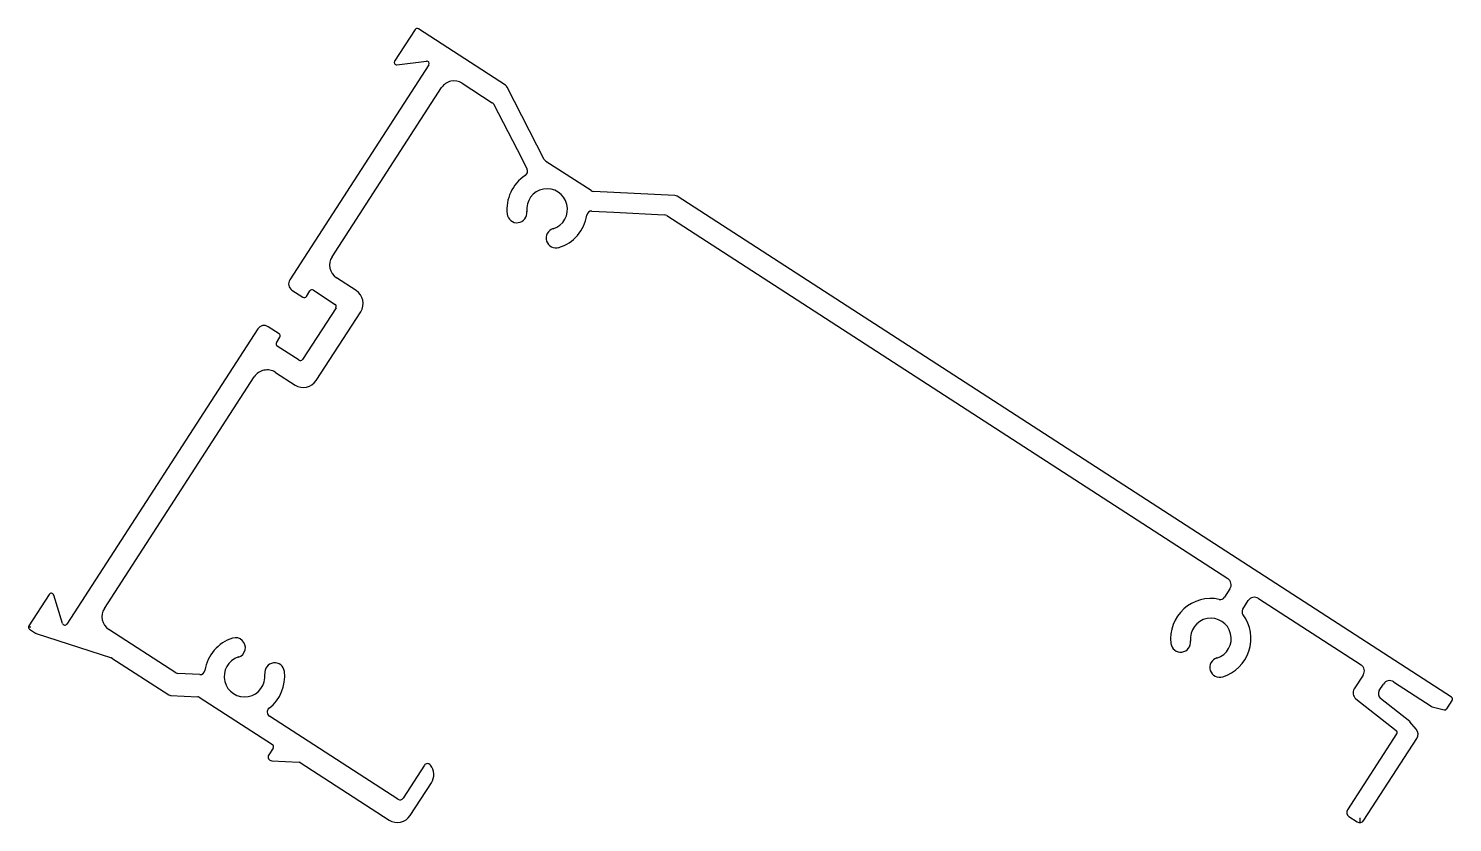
# Model space of a CAD drawing. Extents: x -73 to 73, y 54 to 136.
import ezdxf

# ---------------------------------------------------------------- set-up
doc = ezdxf.new("R2010")
doc.units = 0
doc.layers.get('0').update_dxf_attribs({"linetype": 'CONTINUOUS'})
doc.layers.add('DIM', color=1, linetype='CONTINUOUS')

msp = doc.modelspace()

# ---------------------------------------------------------------- linework, layer by layer
for p, q in [((-33.48, 135.49), (-35.58, 132.24)), ((-24.17, 129.76), (-33.13, 135.56)), ((-32.06, 131.85), (-46.37, 109.74)), ((-35.34, 131.85), (-32.31, 132.23)), ((-42.02, 112.11), (-30.75, 129.52)), ((-28.64, 129.97), (-25.53, 127.96)), ((-20.19, 122.12), (-23.99, 129.56)), ((-25.36, 127.77), (-22.99, 123.14)), ((-22.99, 123.14), (-21.96, 121.13)), ((-15.36, 118.91), (-20.01, 121.92)), ((-6.76, 118.41), (-15.11, 118.83)), ((73.13, 66.78), (-6.51, 118.33)), ((-15.29, 116.81), (-13.03, 116.69)), ((-13.03, 116.69), (-7.84, 116.43)), ((-7.59, 116.35), (50.12, 78.99)), ((-39.53, 108.63), (-41.55, 109.93)), ((-46.14, 108.68), (-45.01, 107.95)), ((-44.66, 108.03), (-44.29, 108.59)), ((-43.94, 108.67), (-41.69, 107.21)), ((-41.61, 106.86), (-45.06, 101.53)), ((-43.65, 99.37), (-39.06, 106.45)), ((-49.64, 104.69), (-69.3, 74.31)), ((-47.45, 104.18), (-48.58, 104.91)), ((-47.74, 103.26), (-47.38, 103.83)), ((-45.41, 101.45), (-47.67, 102.91)), ((-65.44, 75.92), (-50.02, 99.74)), ((-47.84, 100.21), (-45.82, 98.9)), ((50.35, 77.94), (49.78, 77.07)), ((-71.11, 77.36), (-73.21, 74.12)), ((-69.75, 74.37), (-70.65, 77.29)), ((51.67, 75.85), (52.24, 76.72)), ((53.29, 76.94), (63.84, 70.12)), ((-72.99, 73.98), (-73.25, 73.98)), ((-73.13, 73.77), (-72.53, 73.38)), ((-72.47, 73.35), (-64.72, 70.84)), ((-58.08, 69.28), (-64.98, 73.74)), ((-64.66, 70.81), (-58.81, 67.03)), ((-55.63, 69.11), (-57.89, 69.22)), ((64.06, 69.06), (63.14, 67.64)), ((65.71, 67.46), (66.14, 68.13)), ((67.19, 68.35), (71.06, 65.85)), ((-58.62, 66.97), (-55.82, 66.83)), ((-55.7, 66.79), (-48.15, 61.9)), ((63.3, 66.62), (67.44, 63.34)), ((68.84, 64.28), (65.84, 66.66)), ((72.66, 65.59), (73.21, 66.43)), ((-35.24, 56.27), (-48.46, 64.82)), ((71.29, 65.75), (72.39, 65.48)), ((67.5, 63), (62.44, 55.19)), ((69.52, 63.48), (68.87, 64.24)), ((-48.08, 61.55), (-48.53, 60.85)), ((64.12, 54.11), (69.57, 62.53)), ((-48.22, 60.23), (-45.41, 60.09)), ((-45.29, 60.05), (-36.15, 54.13)), ((-32.52, 59.77), (-34.71, 56.38)), ((-33.97, 54.6), (-31.8, 57.95)), ((62.59, 54.5), (63.43, 53.96))]:
    msp.add_line(p, q)
for centre, radius, start, end in [((-33.27, 135.35), 0.254, 57.0865, 147.0865), ((-35.37, 132.11), 0.254, 147.0865, 277.0864), ((-32.27, 131.98), 0.254, 328.5941, 97.0735), ((-29.47, 128.69), 1.52, 57.0865, 147.0866), ((-24.45, 129.33), 0.508, 27.0865, 57.0865), ((-25.81, 127.53), 0.508, 27.0865, 57.0865), ((-19.73, 122.35), 0.508, 207.0865, 237.0865), ((-19.9, 117), 4.13, 122.8819, 186.9306), ((-22.41, 120.89), 0.508, 302.8819, 27.0865), ((-19.9, 117), 2.1, 287.2425, 186.9306), ((-15.09, 119.34), 0.508, 237.0865, 267.0865), ((-6.78, 117.9), 0.508, 57.0865, 87.0865), ((-22.99, 116.63), 1.02, 186.9306, 6.9306), ((-19.9, 117), 4.13, 287.2425, 351.2911), ((-15.31, 116.3), 0.508, 87.0865, 171.2911), ((-7.87, 115.92), 0.508, 57.0865, 87.0865), ((-18.97, 114.03), 1.02, 107.2425, 287.2425), ((-40.7, 111.26), 1.57, 147.0866, 237.0865), ((-45.73, 109.32), 0.762, 147.0865, 237.0865), ((-44.08, 108.46), 0.254, 57.0865, 147.0865), ((-40.39, 107.3), 1.57, 327.0865, 57.0865), ((-44.87, 108.17), 0.254, 237.0865, 327.0865), ((-41.83, 107), 0.254, 327.0865, 57.0865), ((-49, 104.27), 0.762, 57.0865, 147.0865), ((-47.59, 103.97), 0.254, 327.0865, 57.0865), ((-47.53, 103.12), 0.254, 147.0865, 237.0865), ((-45.28, 101.67), 0.254, 237.0865, 327.0865), ((-48.7, 98.89), 1.57, 57.0865, 147.0866), ((-44.97, 100.22), 1.57, 237.0865, 327.0865), ((49.71, 78.35), 0.762, 327.0865, 57.0865), ((-70.9, 77.22), 0.254, 17.0865, 147.0865), ((48.38, 72.81), 4.13, 77.7821, 186.9306), ((49.36, 77.34), 0.508, 257.7821, 327.0865), ((52.88, 76.3), 0.762, 57.0865, 147.0865), ((-64.12, 75.07), 1.57, 147.0866, 237.0865), ((48.38, 72.81), 2.1, 287.2425, 186.9306), ((48.38, 72.81), 4.13, 287.2425, 36.5283), ((52.1, 75.57), 0.508, 147.0865, 216.5283), ((-72.99, 73.98), 0.254, 147.0865, 237.0865), ((-72.39, 73.59), 0.254, 237.0865, 252.0865), ((-69.51, 74.45), 0.254, 197.0865, 327.0865), ((-51.02, 68.91), 4.13, 107.2425, 171.2911), ((-51.95, 71.88), 1.02, 287.2425, 107.2425), ((45.29, 72.44), 1.02, 186.9306, 6.9306), ((-64.79, 70.6), 0.254, 57.0865, 72.0865), ((-51.02, 68.91), 2.1, 107.2425, 6.9306), ((49.3, 69.84), 1.02, 107.2425, 287.2425), ((-57.88, 69.6), 0.381, 237.0865, 267.0865), ((-55.61, 69.61), 0.508, 267.0865, 351.2911), ((-47.93, 69.29), 1.02, 6.9306, 186.9306), ((-51.02, 68.91), 4.13, 307.8255, 6.9306), ((63.42, 69.48), 0.762, 327.0865, 57.0865), ((63.78, 67.22), 0.762, 147.0865, 231.5865), ((66.22, 67.13), 0.61, 147.0865, 231.5865), ((66.78, 67.72), 0.762, 57.0865, 147.0865), ((-58.6, 67.35), 0.381, 237.0865, 267.0865), ((-55.83, 66.57), 0.254, 57.0865, 87.0865), ((72.99, 66.57), 0.254, 327.0865, 57.0865), ((-48.18, 65.25), 0.508, 127.8255, 237.0865), ((71.47, 66.49), 0.762, 237.0865, 256.0865), ((72.45, 65.73), 0.254, 256.0865, 327.0865), ((67.29, 63.14), 0.254, 327.0865, 51.5865), ((68.68, 64.08), 0.254, 40.0865, 51.5865), ((68.9, 62.97), 0.8, 327.0865, 40.0865), ((-48.29, 61.69), 0.254, 327.0865, 57.0865), ((-48.2, 60.63), 0.4, 147.0865, 267.0865), ((-45.42, 59.83), 0.254, 57.0865, 87.0865), ((-32.2, 59.56), 0.381, 39.1169, 147.0865), ((-33.12, 58.81), 1.57, 327.0865, 39.1169), ((-35.03, 56.59), 0.381, 237.0865, 327.0865), ((-35.29, 55.45), 1.57, 237.0865, 327.0865), ((62.86, 54.92), 0.5, 147.0865, 237.0865), ((63.7, 54.38), 0.5, 237.0865, 327.0865)]:
    msp.add_arc(centre, radius, start, end)
at = {"layer": 'DIM'}
msp.add_line((63.7, 54.38), (63.7, 53.88), dxfattribs=at)

doc.saveas('drawing.dxf')
